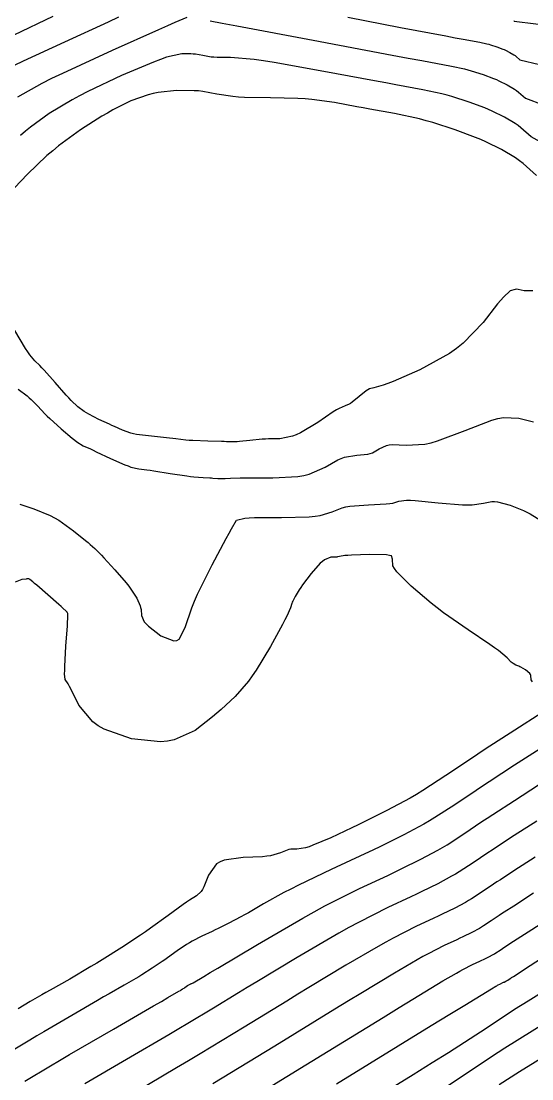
# Model space of a CAD drawing. Header units: metres. Extents: x 837117 to 838479, y 1189012 to 1191015.
# Drawn here: x 837569.8 to 837601.1, y 1190214.7 to 1190279.6 of the extents above; entities that cross this region are included whole.
import ezdxf

# ---------------------------------------------------------------- set-up
doc = ezdxf.new("R2010")
doc.units = ezdxf.units.M
doc.header["$LTSCALE"] = 0.3
doc.layers.add('COTAS 10', color=1, linetype='Continuous')
doc.layers.add('COTAS INT', color=252, linetype='Continuous')

msp = doc.modelspace()

# ---------------------------------------------------------------- linework, layer by layer
at = {"layer": 'COTAS 10'}
for points in [[(837569.384, 1190276.87), (837569.937, 1190277.139), (837572.479, 1190278.308), (837575.151, 1190279.538), (837575.787, 1190279.845)], [(837589.841, 1190279.818), (837593.067, 1190279.191), (837595.866, 1190278.665), (837596.438, 1190278.558), (837596.923, 1190278.467), (837597.942, 1190278.278), (837598.375, 1190278.185), (837598.49, 1190278.156), (837598.603, 1190278.125), (837598.994, 1190278), (837599.347, 1190277.866), (837599.436, 1190277.829), (837599.521, 1190277.792), (837599.796, 1190277.66), (837600.041, 1190277.511), (837600.107, 1190277.463), (837600.173, 1190277.413), (837600.404, 1190277.209), (837601.606, 1190276.919)], [(837569.608, 1190256.996), (837570.149, 1190256.583), (837570.282, 1190256.469), (837570.408, 1190256.355), (837570.806, 1190255.949), (837571.24, 1190255.491), (837571.39, 1190255.345), (837571.552, 1190255.191), (837572.242, 1190254.568), (837572.921, 1190253.998), (837573.076, 1190253.877), (837573.217, 1190253.773), (837573.605, 1190253.531), (837574.039, 1190253.329), (837574.209, 1190253.249), (837574.401, 1190253.159), (837575.272, 1190252.749), (837576.153, 1190252.361), (837576.35, 1190252.284), (837576.528, 1190252.221), (837577.004, 1190252.106), (837577.51, 1190252.047), (837577.707, 1190252.02), (837577.928, 1190251.987), (837578.932, 1190251.828), (837579.952, 1190251.672), (837580.184, 1190251.641), (837580.394, 1190251.616), (837580.969, 1190251.571), (837581.37, 1190251.558), (837581.47, 1190251.553), (837581.565, 1190251.547), (837581.869, 1190251.522), (837582.151, 1190251.507), (837582.233, 1190251.507), (837582.316, 1190251.509), (837582.63, 1190251.534), (837583.228, 1190251.56), (837583.49, 1190251.563), (837583.793, 1190251.564), (837585.239, 1190251.553), (837586.776, 1190251.642), (837587.137, 1190251.706), (837587.471, 1190251.787), (837588.442, 1190252.221), (837589.222, 1190252.663), (837589.434, 1190252.749), (837589.646, 1190252.819), (837590.399, 1190252.941), (837591.06, 1190253.014), (837591.214, 1190253.052), (837591.355, 1190253.1), (837591.758, 1190253.337), (837592.208, 1190253.548), (837592.378, 1190253.578), (837592.568, 1190253.596), (837593.419, 1190253.556), (837594.57, 1190253.623), (837594.95, 1190253.708), (837595.356, 1190253.822), (837597.04, 1190254.47), (837598.674, 1190255.093), (837599.049, 1190255.191), (837599.389, 1190255.256), (837600.337, 1190255.221), (837601.234, 1190254.996)], [(837570.021, 1190214.543), (837571.588, 1190215.479), (837572.149, 1190215.81), (837572.766, 1190216.172), (837575.45, 1190217.735), (837577.918, 1190219.165), (837578.397, 1190219.442), (837578.788, 1190219.669), (837579.464, 1190220.06), (837579.561, 1190220.116), (837579.587, 1190220.132), (837579.613, 1190220.147), (837579.701, 1190220.203), (837579.786, 1190220.259), (837579.832, 1190220.291), (837579.912, 1190220.35), (837579.993, 1190220.405), (837580.016, 1190220.418), (837580.039, 1190220.432), (837580.123, 1190220.475), (837580.209, 1190220.515), (837580.234, 1190220.527), (837580.258, 1190220.539), (837580.35, 1190220.584), (837581.012, 1190220.973), (837581.396, 1190221.202), (837581.868, 1190221.483), (837584.298, 1190222.937), (837587.083, 1190224.554), (837587.778, 1190224.939), (837588.44, 1190225.296), (837590.559, 1190226.359), (837592.294, 1190227.172), (837592.715, 1190227.372), (837593.111, 1190227.561), (837594.323, 1190228.154), (837595.364, 1190228.713), (837595.652, 1190228.88), (837595.939, 1190229.053), (837596.972, 1190229.723), (837598.073, 1190230.466), (837598.403, 1190230.684), (837598.743, 1190230.909), (837600.064, 1190231.766), (837601.54, 1190232.716)], [(837589.149, 1190214.375), (837594.967, 1190217.951), (837596.101, 1190218.648), (837597.029, 1190219.217), (837598.659, 1190220.216), (837598.917, 1190220.366), (837598.98, 1190220.401), (837599.039, 1190220.433), (837599.22, 1190220.525), (837599.364, 1190220.592), (837599.399, 1190220.609), (837599.431, 1190220.624), (837599.531, 1190220.673), (837599.617, 1190220.719), (837599.665, 1190220.747), (837599.75, 1190220.803), (837599.841, 1190220.864), (837599.868, 1190220.882), (837599.896, 1190220.901), (837600.005, 1190220.971), (837601.035, 1190221.639), (837606.263, 1190225.029)]]:
    msp.add_lwpolyline(points, dxfattribs=at)
at = {"layer": 'COTAS INT'}
for points in [[(837569.367, 1190278.73), (837571.755, 1190279.873)], [(837569.594, 1190274.927), (837571.084, 1190275.77), (837571.674, 1190276.067), (837572.34, 1190276.392), (837575.387, 1190277.795), (837578.249, 1190279.07), (837578.799, 1190279.313), (837579.244, 1190279.509), (837579.974, 1190279.82)], [(837581.39, 1190279.589), (837582.119, 1190279.454), (837583.021, 1190279.286), (837587.714, 1190278.407), (837592.556, 1190277.498), (837593.55, 1190277.312), (837594.395, 1190277.154), (837596.197, 1190276.818), (837596.997, 1190276.648), (837597.21, 1190276.593), (837597.419, 1190276.536), (837598.142, 1190276.306), (837598.794, 1190276.057), (837598.959, 1190275.989), (837599.115, 1190275.921), (837599.623, 1190275.677), (837600.075, 1190275.401), (837600.197, 1190275.314), (837600.319, 1190275.221), (837600.747, 1190274.844), (837601.833, 1190274.433)], [(837600.026, 1190279.605), (837600.062, 1190279.574), (837601.379, 1190279.405), (837602.197, 1190279.311), (837603.212, 1190279.196), (837608.516, 1190278.607), (837614.055, 1190277.982), (837615.218, 1190277.844), (837616.221, 1190277.721), (837618.505, 1190277.402), (837619.549, 1190277.26), (837619.771, 1190277.248), (837619.962, 1190277.249), (837620.409, 1190277.349), (837620.827, 1190277.703), (837621.001, 1190277.864), (837621.2, 1190278.052), (837622.128, 1190278.955), (837623.194, 1190279.993)], [(837602.059, 1190271.947), (837601.089, 1190272.479), (837600.465, 1190273.029), (837600.288, 1190273.164), (837600.109, 1190273.292), (837599.449, 1190273.693), (837598.71, 1190274.049), (837598.481, 1190274.149), (837598.242, 1190274.248), (837597.29, 1190274.611), (837596.235, 1190274.948), (837595.93, 1190275.031), (837595.62, 1190275.11), (837594.453, 1190275.358), (837592.789, 1190275.666), (837592.165, 1190275.783), (837591.471, 1190275.913), (837588.373, 1190276.494), (837585.329, 1190277.03), (837584.668, 1190277.131), (837584.087, 1190277.212), (837582.645, 1190277.335), (837581.82, 1190277.348), (837581.627, 1190277.36), (837581.45, 1190277.375), (837580.938, 1190277.458), (837580.491, 1190277.54), (837580.354, 1190277.554), (837580.212, 1190277.565), (837579.651, 1190277.571), (837578.721, 1190277.355), (837578.346, 1190277.226), (837577.92, 1190277.066), (837575.956, 1190276.238), (837573.877, 1190275.258), (837573.378, 1190275.002), (837572.912, 1190274.754), (837571.509, 1190273.914), (837570.359, 1190273.07), (837570.053, 1190272.819), (837569.753, 1190272.561)], [(837601.432, 1190270.114), (837600.611, 1190270.837), (837600.379, 1190271.014), (837600.144, 1190271.183), (837599.276, 1190271.71), (837598.304, 1190272.178), (837598.003, 1190272.309), (837597.689, 1190272.44), (837596.438, 1190272.917), (837595.051, 1190273.359), (837594.65, 1190273.468), (837594.242, 1190273.572), (837592.709, 1190273.899), (837591.183, 1190274.179), (837590.78, 1190274.254), (837590.386, 1190274.327), (837589.031, 1190274.58), (837587.637, 1190274.773), (837587.217, 1190274.808), (837586.783, 1190274.835), (837585.095, 1190274.868), (837583.505, 1190274.893), (837583.134, 1190274.916), (837582.792, 1190274.945), (837581.807, 1190275.105), (837580.946, 1190275.263), (837580.683, 1190275.29), (837580.408, 1190275.309), (837579.328, 1190275.321), (837578.199, 1190275.202), (837577.893, 1190275.139), (837577.591, 1190275.063), (837576.525, 1190274.68), (837575.414, 1190274.124), (837575.082, 1190273.938), (837574.741, 1190273.738), (837573.424, 1190272.902), (837572.082, 1190271.917), (837571.726, 1190271.625), (837571.376, 1190271.323), (837570.166, 1190270.159), (837568.649, 1190268.579)], [(837601.199, 1190263.024), (837600.657, 1190263.023), (837600.289, 1190263.117), (837600.196, 1190263.123), (837600.107, 1190263.119), (837599.815, 1190263.034), (837599.396, 1190262.649), (837599.227, 1190262.457), (837599.035, 1190262.228), (837598.147, 1190261.094), (837596.92, 1190259.812), (837596.515, 1190259.49), (837596.08, 1190259.183), (837594.272, 1190258.191), (837592.624, 1190257.474), (837592.291, 1190257.339), (837592.011, 1190257.233), (837591.443, 1190257.079), (837591.171, 1190257.014), (837591.077, 1190256.963), (837590.975, 1190256.899), (837590.54, 1190256.549), (837590.113, 1190256.192), (837590.016, 1190256.124), (837589.928, 1190256.068), (837589.688, 1190255.978), (837589.318, 1190255.819), (837589.149, 1190255.721), (837588.951, 1190255.599), (837587.993, 1190254.96), (837586.94, 1190254.325), (837586.681, 1190254.204), (837586.437, 1190254.108), (837585.673, 1190253.96), (837584.982, 1190253.949), (837584.784, 1190253.94), (837584.583, 1190253.927), (837583.831, 1190253.857), (837583.187, 1190253.787), (837583.054, 1190253.775), (837582.941, 1190253.766), (837582.694, 1190253.758), (837582.399, 1190253.773), (837582.255, 1190253.777), (837582.084, 1190253.782), (837581.241, 1190253.803), (837580.32, 1190253.839), (837580.1, 1190253.853), (837579.895, 1190253.868), (837579.283, 1190253.941), (837578.712, 1190254.021), (837578.533, 1190254.042), (837578.346, 1190254.062), (837577.597, 1190254.128), (837576.862, 1190254.219), (837576.684, 1190254.254), (837576.517, 1190254.294), (837576.005, 1190254.473), (837575.516, 1190254.702), (837575.364, 1190254.773), (837575.204, 1190254.847), (837574.564, 1190255.144), (837573.947, 1190255.455), (837573.801, 1190255.539), (837573.667, 1190255.621), (837573.273, 1190255.91), (837572.861, 1190256.312), (837572.716, 1190256.466), (837572.557, 1190256.638), (837571.868, 1190257.414), (837571.205, 1190258.16), (837571.062, 1190258.314), (837570.937, 1190258.445), (837570.633, 1190258.728), (837570.33, 1190259.095), (837570.205, 1190259.279), (837570.063, 1190259.499), (837569.403, 1190260.59)], [(837569.701, 1190249.944), (837570.56, 1190249.666), (837571.576, 1190249.247), (837571.845, 1190249.106), (837572.108, 1190248.953), (837573.013, 1190248.31), (837573.743, 1190247.709), (837573.895, 1190247.583), (837574.027, 1190247.474), (837574.322, 1190247.226), (837574.604, 1190246.943), (837574.727, 1190246.813), (837574.869, 1190246.66), (837575.544, 1190245.921), (837576.237, 1190245.112), (837576.391, 1190244.916), (837576.529, 1190244.731), (837576.89, 1190244.166), (837577.089, 1190243.71), (837577.125, 1190243.594), (837577.153, 1190243.483), (837577.184, 1190243.12), (837577.349, 1190242.725), (837577.462, 1190242.594), (837577.603, 1190242.454), (837578.357, 1190241.868), (837579.161, 1190241.55), (837579.336, 1190241.579), (837579.489, 1190241.659), (837579.866, 1190242.368), (837580.264, 1190243.591), (837580.43, 1190243.994), (837580.621, 1190244.425), (837581.511, 1190246.215), (837582.379, 1190247.834), (837582.556, 1190248.158), (837582.706, 1190248.427), (837583.017, 1190248.951), (837583.518, 1190249.082), (837583.787, 1190249.105), (837584.113, 1190249.122), (837585.762, 1190249.134), (837587.47, 1190249.172), (837587.833, 1190249.204), (837588.148, 1190249.247), (837588.89, 1190249.481), (837589.492, 1190249.727), (837589.72, 1190249.777), (837589.974, 1190249.819), (837591.11, 1190249.904), (837592.192, 1190249.959), (837592.411, 1190249.981), (837592.596, 1190250.007), (837592.977, 1190250.126), (837593.442, 1190250.198), (837593.68, 1190250.193), (837593.966, 1190250.177), (837595.395, 1190250.034), (837596.878, 1190249.901), (837597.198, 1190249.892), (837597.478, 1190249.895), (837598.163, 1190250.008), (837598.676, 1190250.106), (837598.848, 1190250.1), (837599.032, 1190250.078), (837599.808, 1190249.88), (837600.625, 1190249.555), (837600.836, 1190249.453), (837601.04, 1190249.347), (837601.724, 1190248.92)], [(837601.181, 1190239.045), (837601.091, 1190239.171), (837601.079, 1190239.426), (837601.049, 1190239.492), (837601.007, 1190239.556), (837600.756, 1190239.769), (837600.466, 1190239.936), (837600.398, 1190239.971), (837600.336, 1190240.002), (837600.159, 1190240.072), (837599.991, 1190240.163), (837599.934, 1190240.206), (837599.874, 1190240.257), (837599.621, 1190240.507), (837599.083, 1190240.956), (837598.842, 1190241.131), (837598.562, 1190241.33), (837597.221, 1190242.234), (837595.711, 1190243.283), (837595.324, 1190243.573), (837594.952, 1190243.863), (837593.721, 1190244.909), (837592.854, 1190245.8), (837592.711, 1190245.992), (837592.609, 1190246.16), (837592.592, 1190246.57), (837592.53, 1190246.768), (837592.401, 1190246.803), (837592.223, 1190246.829), (837591.175, 1190246.851), (837590.063, 1190246.813), (837589.844, 1190246.801), (837589.664, 1190246.789), (837589.338, 1190246.742), (837589.212, 1190246.702), (837589.158, 1190246.695), (837589.097, 1190246.689), (837588.806, 1190246.683), (837588.41, 1190246.532), (837588.282, 1190246.435), (837588.146, 1190246.314), (837587.588, 1190245.68), (837587.065, 1190244.986), (837586.951, 1190244.827), (837586.851, 1190244.684), (837586.603, 1190244.287), (837586.464, 1190243.997), (837586.432, 1190243.921), (837586.404, 1190243.846), (837586.327, 1190243.59), (837586.103, 1190243.076), (837585.983, 1190242.838), (837585.836, 1190242.559), (837585.093, 1190241.208), (837584.207, 1190239.752), (837583.969, 1190239.406), (837583.736, 1190239.086), (837582.922, 1190238.137), (837582.066, 1190237.341), (837581.805, 1190237.118), (837581.535, 1190236.892), (837580.472, 1190236.065), (837579.185, 1190235.477), (837578.772, 1190235.403), (837578.335, 1190235.366), (837576.555, 1190235.554), (837574.882, 1190236.137), (837574.513, 1190236.35), (837574.184, 1190236.585), (837573.338, 1190237.619), (837572.857, 1190238.577), (837572.758, 1190238.765), (837572.675, 1190238.918), (837572.499, 1190239.192), (837572.459, 1190239.536), (837572.461, 1190239.734), (837572.468, 1190239.978), (837572.542, 1190241.228), (837572.627, 1190242.476), (837572.641, 1190242.717), (837572.652, 1190242.913), (837572.659, 1190243.244), (837572.632, 1190243.286), (837572.622, 1190243.299), (837572.61, 1190243.314), (837572.559, 1190243.374), (837572.348, 1190243.568), (837572.236, 1190243.667), (837572.101, 1190243.786), (837571.419, 1190244.38), (837570.744, 1190244.964), (837570.614, 1190245.077), (837570.507, 1190245.169), (837570.327, 1190245.325), (837570.305, 1190245.34), (837570.299, 1190245.344), (837570.292, 1190245.347), (837570.267, 1190245.358), (837570.185, 1190245.358), (837570.143, 1190245.354), (837570.092, 1190245.35), (837569.835, 1190245.323), (837569.414, 1190245.165)], [(837601.742, 1190237.147), (837600.088, 1190236.084), (837598.282, 1190234.912), (837597.816, 1190234.605), (837597.365, 1190234.306), (837595.86, 1190233.291), (837594.448, 1190232.375), (837594.056, 1190232.139), (837593.663, 1190231.91), (837592.24, 1190231.146), (837590.843, 1190230.456), (837590.467, 1190230.274), (837590.096, 1190230.095), (837588.793, 1190229.481), (837587.7, 1190229.014), (837587.461, 1190228.929), (837587.248, 1190228.863), (837586.71, 1190228.781), (837586.338, 1190228.771), (837586.23, 1190228.751), (837586.121, 1190228.722), (837585.711, 1190228.553), (837585.101, 1190228.377), (837584.866, 1190228.344), (837584.602, 1190228.317), (837583.411, 1190228.276), (837582.247, 1190228.109), (837582.001, 1190228.003), (837581.787, 1190227.871), (837581.289, 1190227.177), (837581.004, 1190226.457), (837580.925, 1190226.308), (837580.845, 1190226.181), (837580.557, 1190225.905), (837580.114, 1190225.642), (837579.937, 1190225.523), (837579.737, 1190225.385), (837578.818, 1190224.718), (837577.728, 1190223.931), (837577.42, 1190223.716), (837577.11, 1190223.502), (837575.966, 1190222.742), (837574.769, 1190221.988), (837574.425, 1190221.779), (837574.076, 1190221.569), (837572.768, 1190220.808), (837571.58, 1190220.132), (837571.305, 1190219.975), (837571.054, 1190219.832), (837570.346, 1190219.424), (837569.61, 1190218.989)], [(837601.641, 1190234.932), (837600.076, 1190233.925), (837598.513, 1190232.91), (837598.109, 1190232.645), (837597.719, 1190232.386), (837596.416, 1190231.507), (837595.193, 1190230.714), (837594.854, 1190230.509), (837594.514, 1190230.311), (837593.281, 1190229.65), (837591.847, 1190228.948), (837591.379, 1190228.724), (837590.88, 1190228.487), (837588.826, 1190227.525), (837586.819, 1190226.567), (837586.349, 1190226.333), (837585.918, 1190226.112), (837584.673, 1190225.426), (837583.737, 1190224.878), (837583.5, 1190224.745), (837583.274, 1190224.62), (837582.536, 1190224.233), (837581.874, 1190223.908), (837581.694, 1190223.821), (837581.516, 1190223.736), (837580.888, 1190223.442), (837580.28, 1190223.13), (837580.114, 1190223.034), (837579.949, 1190222.933), (837579.365, 1190222.534), (837578.78, 1190222.111), (837578.615, 1190221.996), (837578.448, 1190221.881), (837577.834, 1190221.473), (837577.191, 1190221.068), (837577.006, 1190220.955), (837576.819, 1190220.843), (837576.116, 1190220.434), (837575.184, 1190219.9), (837574.851, 1190219.709), (837574.486, 1190219.498), (837572.898, 1190218.579), (837571.188, 1190217.58), (837570.746, 1190217.319), (837570.317, 1190217.065), (837568.882, 1190216.202)], [(837601.439, 1190230.501), (837600.052, 1190229.607), (837598.974, 1190228.907), (837598.696, 1190228.724), (837598.426, 1190228.545), (837597.527, 1190227.939), (837596.684, 1190227.392), (837596.45, 1190227.251), (837596.215, 1190227.114), (837595.365, 1190226.658), (837594.375, 1190226.174), (837594.052, 1190226.019), (837593.708, 1190225.856), (837592.291, 1190225.192), (837590.494, 1190224.284), (837589.911, 1190223.967), (837589.291, 1190223.622), (837586.741, 1190222.135), (837584.252, 1190220.641), (837583.67, 1190220.29), (837583.135, 1190219.966), (837581.588, 1190219.024), (837580.015, 1190218.077), (837579.463, 1190217.75), (837578.86, 1190217.395), (837576.263, 1190215.881), (837573.7, 1190214.39)], [(837601.338, 1190228.285), (837600.041, 1190227.448), (837599.204, 1190226.906), (837598.989, 1190226.764), (837598.78, 1190226.625), (837598.083, 1190226.155), (837597.429, 1190225.731), (837597.247, 1190225.621), (837597.065, 1190225.515), (837596.406, 1190225.162), (837595.639, 1190224.786), (837595.389, 1190224.666), (837595.122, 1190224.54), (837594.023, 1190224.025), (837592.63, 1190223.322), (837592.178, 1190223.076), (837591.697, 1190222.808), (837589.72, 1190221.656), (837587.446, 1190220.285), (837586.778, 1190219.879), (837586.093, 1190219.462), (837583.478, 1190217.862), (837580.788, 1190216.226), (837580.056, 1190215.786), (837579.328, 1190215.353), (837576.744, 1190213.836)], [(837601.237, 1190226.07), (837600.029, 1190225.289), (837599.435, 1190224.904), (837599.282, 1190224.803), (837599.134, 1190224.705), (837598.639, 1190224.371), (837598.174, 1190224.07), (837598.045, 1190223.992), (837597.916, 1190223.917), (837597.448, 1190223.666), (837596.903, 1190223.399), (837596.725, 1190223.314), (837596.536, 1190223.224), (837595.756, 1190222.858), (837594.766, 1190222.359), (837594.445, 1190222.184), (837594.104, 1190221.994), (837592.7, 1190221.176), (837590.641, 1190219.929), (837589.886, 1190219.469), (837589.051, 1190218.959), (837585.369, 1190216.7), (837581.562, 1190214.374)], [(837582.335, 1190212.523), (837587.259, 1190215.537), (837592.009, 1190218.455), (837592.994, 1190219.058), (837593.835, 1190219.573), (837595.68, 1190220.696), (837596.51, 1190221.18), (837596.713, 1190221.293), (837596.903, 1190221.396), (837597.488, 1190221.692), (837597.95, 1190221.908), (837598.062, 1190221.961), (837598.167, 1190222.012), (837598.49, 1190222.169), (837598.767, 1190222.318), (837598.843, 1190222.363), (837598.919, 1190222.409), (837599.194, 1190222.587), (837599.487, 1190222.784), (837599.575, 1190222.843), (837599.666, 1190222.902), (837600.017, 1190223.13), (837601.136, 1190223.854), (837601.71, 1190224.226)], [(837588.341, 1190211.554), (837593.849, 1190214.956), (837595.011, 1190215.68), (837596.017, 1190216.311), (837598.341, 1190217.804), (837599.526, 1190218.593), (837599.813, 1190218.78), (837600.083, 1190218.953), (837600.911, 1190219.463), (837602.384, 1190220.384)], [(837602.568, 1190218.486), (837600.234, 1190217.048), (837599.473, 1190216.561), (837598.663, 1190216.034), (837595.324, 1190213.811)], [(837599.133, 1190214.342), (837600.385, 1190215.144), (837604.225, 1190217.51)]]:
    msp.add_lwpolyline(points, dxfattribs=at)

doc.saveas('drawing.dxf')
